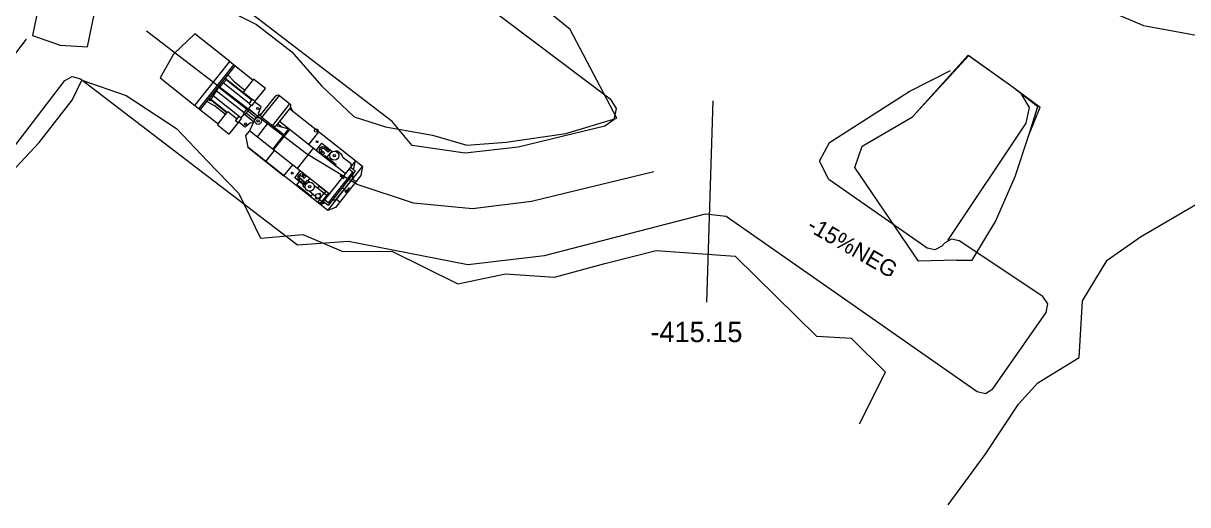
# Model space of a CAD drawing. Extents: x -47776 to 11079, y 0 to 10209.
# Drawn here: x 10656.8 to 10709.2, y 9784.8 to 9806.4 of the extents above; entities that cross this region are included whole.
import ezdxf

# ---------------------------------------------------------------- set-up
doc = ezdxf.new("R2010")
doc.units = 0
doc.header["$MEASUREMENT"] = 0
for name, color, linetype in [('CF-480-7855-EW-SCR', 226, 'Continuous'), ('PROYECTOS', 7, 'Continuous'), ('SCOPP-', 5, 'Continuous'), ('TALLER-480-6-SCR', 4, 'Continuous')]:
    doc.layers.add(name, color=color, linetype=linetype)

msp = doc.modelspace()

# ---------------------------------------------------------------- linework, layer by layer
at = {"layer": 'CF-480-7855-EW-SCR', "color": 5, "linetype": 'Continuous', "lineweight": 0}
for points in [[(10702.564, 9808.757, -413.145), (10702.564, 9808.757, -413.145), (10704.554, 9807.4, -413.442), (10707.178, 9806.303, -413.575), (10710.205, 9805.743, -414.243), (10713.091, 9805.514, -414.288), (10715.315, 9805.909, -414.67), (10715.315, 9805.909, -414.67)], [(10702.571, 9808.759, -408.845), (10702.571, 9808.759, -408.845), (10704.554, 9807.4, -409.142), (10707.178, 9806.303, -409.775), (10710.205, 9805.743, -410.843), (10713.091, 9805.514, -410.688), (10715.315, 9805.909, -410.67), (10715.315, 9805.909, -410.67)], [(10696.785, 9802.193, -410.494), (10699.294, 9804.961, -408.948)], [(10696.785, 9802.193, -415.494), (10699.318, 9804.949, -412.648)], [(10699.294, 9804.961, -408.948), (10701.312, 9803.525, -408.845), (10702.537, 9802.629, -409.142)], [(10699.318, 9804.949, -412.648), (10701.312, 9803.525, -413.145), (10702.424, 9802.652, -413.64)], [(10698.782, 9795.745, -415.509), (10699.474, 9795.752, -412.644), (10700.517, 9797.494, -412.843), (10701.404, 9799.511, -413.052), (10702.017, 9801.375, -413.331), (10702.424, 9802.652, -413.64)], [(10698.782, 9795.745, -411.309), (10699.474, 9795.752, -408.844), (10700.517, 9797.494, -408.943), (10701.404, 9799.511, -409.052), (10702.017, 9801.375, -409.631), (10702.537, 9802.629, -409.142)], [(10698.401, 9784.76, -408.958), (10700.053, 9787.023, -409.337), (10701.564, 9789.28, -409.006), (10702.434, 9790.238, -409.135), (10704.284, 9791.38, -408.844), (10704.438, 9793.929, -408.943), (10705.548, 9795.745, -409.052), (10707.049, 9796.801, -409.631), (10712.017, 9799.712, -410.688)], [(10698.401, 9784.76, -412.658), (10700.053, 9787.023, -413.337), (10701.564, 9789.28, -412.306), (10702.434, 9790.238, -412.535), (10704.284, 9791.38, -412.644), (10704.438, 9793.929, -412.843), (10705.548, 9795.745, -413.052), (10707.049, 9796.801, -413.331), (10712.017, 9799.712, -414.288)], [(10694.405, 9788.392, -408.958), (10695.581, 9790.721, -411.425)], [(10694.405, 9788.392, -412.658), (10695.581, 9790.721, -415.725), (10695.581, 9790.721, -415.725)]]:
    msp.add_polyline3d(points, dxfattribs=at)
at = {"layer": 'PROYECTOS', "color": 3, "linetype": 'Continuous', "lineweight": 0, "flags": 128}
for points in [[(10683.201, 9802.999), (10683.473, 9802.567), (10683.361, 9802.061), (10682.953, 9801.766), (10679.069, 9800.829), (10676.678, 9800.566), (10674.291, 9800.907), (10673.405, 9801.982), (10664.898, 9808.505), (10664.517, 9809.144), (10664.686, 9809.871), (10666, 9811.751), (10667.1, 9812.532), (10668.442, 9812.437), (10673.781, 9810.101), (10683.201, 9802.999)], [(10653.471, 9797.02), (10658.685, 9803.82), (10659.013, 9804.005), (10659.379, 9803.905), (10669.145, 9796.435), (10671.43, 9796.603), (10676.797, 9795.561), (10680.252, 9795.965), (10687.491, 9797.836), (10688.416, 9797.725), (10699.706, 9789.842), (10700.072, 9789.756), (10700.398, 9789.965), (10702.798, 9793.402), (10702.878, 9793.784), (10702.659, 9794.11), (10698.885, 9796.612), (10698.544, 9796.688), (10698.226, 9796.509), (10698.112, 9796.379), (10697.795, 9796.213), (10697.453, 9796.294), (10693.035, 9799.377), (10692.606, 9800.203), (10693.062, 9801.032), (10696.636, 9803.328), (10698.495, 9804.281)], [(10701.669, 9803.245), (10702.04, 9802.615), (10701.886, 9801.911), (10698.371, 9796.634)], [(10687.814, 9802.91), (10687.531, 9793.869)]]:
    msp.add_lwpolyline(points, dxfattribs=at)
at = {"layer": 'PROYECTOS', "color": 1, "linetype": 'Continuous', "lineweight": 0, "flags": 128}
msp.add_lwpolyline([(10651.489, 9798.539), (10656.964, 9805.682)], dxfattribs=at)
at = {"layer": 'SCOPP-', "color": 1, "linetype": 'Continuous', "lineweight": 0, "flags": 128}
for points in [[(10657.23, 9805.846), (10658.477, 9805.406), (10659.699, 9805.342), (10660.1, 9807.303), (10660.367, 9808.609), (10660.419, 9808.599), (10660.555, 9809.263), (10659.814, 9809.414), (10659.812, 9809.406), (10659.923, 9809.383), (10659.895, 9809.247), (10659.64, 9809.299), (10659.668, 9809.435), (10659.812, 9809.406)], [(10660.1, 9807.303), (10657.631, 9807.807), (10657.23, 9805.846)], [(10685.166, 9799.725), (10685.166, 9799.725), (10685.166, 9799.725), (10679.66, 9798.394), (10677.013, 9798.059), (10674.358, 9798.317), (10671.826, 9799.155), (10669.541, 9800.533), (10662.352, 9806.041)]]:
    msp.add_lwpolyline(points, dxfattribs=at)
at = {"layer": 'SCOPP-', "color": 1, "linetype": 'Continuous', "lineweight": 0, "elevation": -480, "flags": 128}
for points in [[(10664.525, 9805.924), (10663.57, 9805.01), (10662.962, 9803.948), (10664.531, 9802.706), (10665.577, 9801.879), (10665.544, 9801.837), (10666.076, 9801.416), (10666.545, 9802.009), (10666.538, 9802.014), (10666.468, 9801.926), (10666.359, 9802.012), (10666.52, 9802.216), (10666.629, 9802.13), (10666.538, 9802.014)], [(10664.531, 9802.706), (10666.095, 9804.682), (10664.525, 9805.924)], [(10666.095, 9804.682), (10667.14, 9803.855)], [(10666.273, 9804.541), (10664.709, 9802.565)], [(10666.334, 9804.493), (10664.771, 9802.517)], [(10665.896, 9803.939), (10665.966, 9803.884), (10665.691, 9803.592), (10665.55, 9803.443), (10665.195, 9802.91), (10665.126, 9802.965)], [(10665.691, 9803.592), (10665.648, 9803.625)], [(10666.973, 9802.789), (10665.805, 9803.713)], [(10667.104, 9802.954), (10665.882, 9803.921)], [(10667.092, 9802.939), (10665.936, 9803.853)], [(10666.009, 9804.082), (10666.287, 9803.786), (10666.778, 9803.397)], [(10667.222, 9802.88), (10667.229, 9802.874), (10667.698, 9803.467), (10667.166, 9803.888), (10666.697, 9803.295), (10667.113, 9802.966)], [(10666.515, 9802.21), (10665.345, 9803.135)], [(10665.41, 9803.232), (10665.365, 9803.267)], [(10666.738, 9802.365), (10665.49, 9803.353)], [(10666.856, 9802.515), (10665.607, 9803.503)], [(10667.523, 9802.326), (10668.16, 9803.132)], [(10668.535, 9801.372), (10667.542, 9802.157), (10668.329, 9803.151)], [(10668.16, 9803.132), (10668.21, 9803.169), (10668.272, 9803.176), (10668.329, 9803.151)], [(10668.329, 9803.151), (10668.804, 9802.776)], [(10665.905, 9802.293), (10665.414, 9802.682), (10665.062, 9802.884)], [(10665.968, 9802.373), (10665.162, 9803.011)], [(10665.98, 9802.389), (10665.239, 9802.975)], [(10666.917, 9802.523), (10667.057, 9802.7)], [(10667.071, 9802.689), (10666.962, 9802.775), (10667.124, 9802.98), (10667.233, 9802.893), (10667.071, 9802.689)], [(10667.418, 9802.255), (10667.381, 9802.355), (10667.507, 9802.635), (10667.213, 9802.868)], [(10668.017, 9801.782), (10668.804, 9802.776)], [(10668.823, 9802.607), (10668.186, 9801.801)], [(10668.823, 9802.607), (10668.848, 9802.664), (10668.841, 9802.726), (10668.804, 9802.776)], [(10668.823, 9802.607), (10668.936, 9802.436)], [(10665.577, 9801.879), (10666.013, 9802.43), (10666.429, 9802.101)], [(10666.615, 9802.142), (10666.75, 9802.312), (10666.716, 9802.338), (10666.883, 9802.549), (10666.945, 9802.501), (10666.778, 9802.29), (10666.75, 9802.312)], [(10667.17, 9801.97), (10666.745, 9802.307)], [(10667.548, 9802.357), (10667.236, 9802.11), (10666.982, 9801.57), (10666.809, 9801.351), (10666.903, 9800.83), (10668.534, 9799.539)], [(10667.214, 9802.062), (10666.835, 9802.362), (10666.835, 9802.362)], [(10667.282, 9802.146), (10667.282, 9802.146), (10666.902, 9802.447)], [(10667.361, 9802.209), (10666.935, 9802.546)], [(10667.542, 9802.157), (10667.505, 9802.207), (10667.498, 9802.269), (10667.523, 9802.326)], [(10672.07, 9799.956), (10668.783, 9802.556)], [(10667.139, 9801.903), (10667.034, 9801.917), (10666.786, 9801.726), (10666.5, 9801.952)], [(10670.57, 9798.732), (10666.982, 9801.57)], [(10667.829, 9801.931), (10667.328, 9801.297)], [(10668.186, 9801.801), (10668.136, 9801.764), (10668.074, 9801.757), (10668.017, 9801.782)], [(10668.033, 9800.739), (10668.753, 9801.649)], [(10668.753, 9801.649), (10668.033, 9800.739)], [(10668.059, 9800.718), (10668.779, 9801.628)], [(10668.779, 9801.628), (10668.059, 9800.718)], [(10668.185, 9801.798), (10668.756, 9801.648)], [(10668.426, 9801.736), (10668.246, 9801.878)], [(10671.29, 9799.642), (10668.33, 9801.984)], [(10669.645, 9800.943), (10670.098, 9801.516)], [(10670.506, 9797.979), (10666.903, 9800.83)], [(10667.72, 9800.183), (10668.111, 9800.677)], [(10669.851, 9800.781), (10669.131, 9799.871)], [(10669.982, 9800.677), (10670.239, 9801.001), (10670.679, 9800.653), (10670.462, 9800.379)], [(10670.223, 9800.548), (10670.18, 9800.582), (10670.121, 9800.689), (10670.154, 9800.807), (10670.261, 9800.866), (10670.379, 9800.833), (10670.574, 9800.679), (10670.518, 9800.607)], [(10670.21, 9800.707), (10670.132, 9800.769)], [(10670.237, 9800.653), (10670.18, 9800.582)], [(10670.269, 9800.776), (10670.189, 9800.839)], [(10670.518, 9800.607), (10670.323, 9800.762), (10670.272, 9800.776), (10670.225, 9800.75), (10670.211, 9800.699), (10670.237, 9800.653), (10670.28, 9800.619)], [(10670.356, 9800.581), (10670.278, 9800.483), (10670.213, 9800.535), (10670.291, 9800.633), (10670.356, 9800.581)], [(10670.323, 9800.762), (10670.379, 9800.833)], [(10670.429, 9800.678), (10670.485, 9800.749)], [(10671.561, 9799.985), (10671.55, 9800.075), (10671.199, 9800.353), (10671.142, 9800.483), (10670.94, 9800.642), (10670.855, 9800.644)], [(10668.534, 9799.539), (10668.925, 9800.033)], [(10671.743, 9800.215), (10670.179, 9798.238)], [(10670.329, 9800.403), (10670.368, 9800.453), (10670.879, 9800.049), (10670.839, 9799.999)], [(10671.661, 9799.814), (10671.743, 9800.215)], [(10669.427, 9799.128), (10669.015, 9799.454), (10669.262, 9799.767)], [(10669.448, 9799.568), (10669.405, 9799.602), (10669.287, 9799.636), (10669.18, 9799.576), (10669.147, 9799.458), (10669.207, 9799.351), (10669.401, 9799.196), (10669.458, 9799.268)], [(10669.237, 9799.471), (10669.157, 9799.535)], [(10669.29, 9799.544), (10669.212, 9799.606)], [(10669.458, 9799.268), (10669.263, 9799.422), (10669.237, 9799.468), (10669.252, 9799.519), (10669.298, 9799.545), (10669.349, 9799.531), (10669.392, 9799.497)], [(10669.349, 9799.531), (10669.405, 9799.602)], [(10669.446, 9799.431), (10669.524, 9799.529), (10669.458, 9799.581), (10669.381, 9799.483), (10669.446, 9799.431)], [(10672.07, 9799.956), (10671.988, 9799.555), (10670.847, 9798.112), (10670.506, 9797.979), (10670.897, 9798.474), (10672.07, 9799.956)], [(10671.74, 9799.744), (10670.527, 9798.211)], [(10671.614, 9799.703), (10670.527, 9798.329)], [(10671.623, 9799.44), (10670.847, 9798.46)], [(10671.239, 9799.441), (10671.085, 9799.563), (10671.064, 9799.538), (10671.219, 9799.415), (10671.239, 9799.441)], [(10671.671, 9799.658), (10671.444, 9799.837)], [(10671.74, 9799.744), (10671.512, 9799.923)], [(10671.617, 9799.384), (10671.641, 9799.619)], [(10669.744, 9798.624), (10669.105, 9799.129), (10669.228, 9799.285)], [(10669.263, 9799.422), (10669.207, 9799.351)], [(10669.369, 9799.338), (10669.312, 9799.267)], [(10669.503, 9798.976), (10669.382, 9799.071), (10669.595, 9799.341), (10669.695, 9799.262)], [(10669.624, 9799.319), (10669.703, 9799.418)], [(10670.491, 9798.632), (10669.894, 9799.105)], [(10670.348, 9798.745), (10670.416, 9798.831), (10670.103, 9799.078), (10670.036, 9798.993)], [(10671.233, 9798.948), (10671.157, 9799.007)], [(10671.463, 9799.009), (10671.279, 9798.776)], [(10671.762, 9799.269), (10671.617, 9799.384)], [(10669.958, 9798.616), (10669.659, 9798.852)], [(10669.822, 9798.723), (10669.724, 9798.598)], [(10670.024, 9798.536), (10669.99, 9798.493), (10669.951, 9798.524), (10669.983, 9798.565)], [(10670.135, 9798.476), (10670.036, 9798.351)], [(10670.112, 9798.494), (10670.069, 9798.528)], [(10670.325, 9798.764), (10670.112, 9798.494), (10670.278, 9798.363)], [(10670.151, 9798.697), (10670.18, 9798.733), (10670.141, 9798.764), (10670.114, 9798.73)], [(10670.53, 9798.764), (10670.193, 9798.339), (10670.179, 9798.238)], [(10670.527, 9798.211), (10670.3, 9798.391)], [(10670.585, 9798.284), (10670.357, 9798.464)], [(10670.897, 9798.474), (10670.69, 9798.417)], [(10671.042, 9798.359), (10670.897, 9798.474)], [(10670.199, 9798.263), (10670.056, 9798.376)], [(10670.389, 9798.32), (10670.179, 9798.238)]]:
    msp.add_lwpolyline(points, dxfattribs=at)
at = {"layer": 'SCOPP-', "color": 1, "linetype": 'Continuous', "lineweight": 0}
for centre, radius in [((10667.35, 9802.565, -480), 0.0462), ((10667.372, 9802.005, -480), 0.153), ((10667.372, 9802.005, -480), 0.0539), ((10666.802, 9801.871, -480), 0.0462), ((10669.983, 9801.579, -480), 0.0809), ((10670.02, 9801.074, -480), 0.0426), ((10670.794, 9800.447, -480), 0.206), ((10670.794, 9800.447, -480), 0.0496), ((10668.904, 9799.664, -480), 0.0426), ((10669.693, 9799.056, -480), 0.206), ((10669.693, 9799.056, -480), 0.0496), ((10671.345, 9798.859, -480), 0.0574), ((10670.063, 9798.635, -480), 0.107)]:
    msp.add_circle(centre, radius, dxfattribs=at)
at = {"layer": 'TALLER-480-6-SCR', "color": 5, "linetype": 'Continuous', "lineweight": 0, "flags": 128}
for elevation in [-410.467, -414.367]:
    msp.add_lwpolyline([(10685.274, 9796.186), (10688.812, 9795.923)], dxfattribs=dict(at, elevation=elevation))
at = {"layer": 'TALLER-480-6-SCR', "color": 5, "linetype": 'Continuous', "lineweight": 0}
for points in [[(10683.5, 9802.127, -410.467), (10681.398, 9806.123, -411.083), (10679.761, 9807.47, -410.984), (10678.14, 9808.456, -410.694), (10675.186, 9810.135, -410.233), (10670.703, 9811.222, -410.524), (10669.234, 9811.882, -410.549)], [(10683.5, 9802.127, -414.367), (10681.398, 9806.123, -415.083), (10679.761, 9807.47, -415.184), (10678.14, 9808.456, -414.994), (10675.186, 9810.135, -415.533), (10670.703, 9811.222, -414.724), (10669.234, 9811.882, -414.749)], [(10663.025, 9808.873, -409.97), (10664.857, 9807.589, -407.682), (10667.3, 9806.336, -407.434), (10668.884, 9805.115, -407.472), (10670.223, 9803.578, -406.911), (10671.685, 9802.198, -407.649), (10673.099, 9801.739, -407.376), (10675.214, 9801.371, -408.098)], [(10663.025, 9808.873, -413.77), (10664.857, 9807.589, -411.682), (10667.3, 9806.336, -411.734), (10668.884, 9805.115, -411.572), (10670.223, 9803.578, -411.711), (10671.685, 9802.198, -412.149), (10673.099, 9801.739, -412.176), (10675.214, 9801.371, -412.213)], [(10653.962, 9797.019, -410.01), (10655.635, 9799.038, -409.929), (10657.531, 9801.039, -410.056), (10659.015, 9802.938, -409.858), (10659.441, 9803.844, -410.042)], [(10653.962, 9797.019, -414.21), (10655.635, 9799.038, -414.329), (10657.531, 9801.039, -414.256), (10659.015, 9802.938, -414.358), (10659.441, 9803.844, -414.442)], [(10659.441, 9803.844, -410.042), (10661.438, 9803.154, -407.682), (10663.698, 9801.664, -407.434), (10665.098, 9800.205, -407.472), (10666.499, 9798.747, -406.911), (10667.472, 9796.734, -407.649), (10669.374, 9796.909, -407.376), (10671.184, 9796.145, -408.098)], [(10659.441, 9803.844, -414.442), (10661.438, 9803.154, -411.682), (10663.698, 9801.664, -411.734), (10665.098, 9800.205, -411.572), (10666.499, 9798.747, -411.711), (10667.472, 9796.734, -412.149), (10669.374, 9796.909, -412.176), (10671.184, 9796.145, -412.213)], [(10678.521, 9801.058, -409.279), (10681.211, 9801.444, -410.037), (10683.5, 9802.127, -410.467)], [(10678.521, 9801.058, -413.579), (10681.211, 9801.444, -413.937), (10683.5, 9802.127, -414.367)], [(10694.192, 9799.916, -410.935), (10694.527, 9800.88, -411.164), (10696.785, 9802.193, -410.494)], [(10694.192, 9799.916, -415.335), (10694.527, 9800.88, -415.564), (10696.785, 9802.193, -415.494)], [(10675.214, 9801.371, -412.213), (10675.214, 9801.371, -412.213), (10676.758, 9800.921, -412.722), (10678.521, 9801.058, -413.579)], [(10675.214, 9801.371, -408.098), (10675.214, 9801.371, -408.098), (10676.758, 9800.921, -408.822), (10678.521, 9801.058, -409.279)], [(10698.782, 9795.745, -411.309), (10698.782, 9795.745, -411.309), (10697.064, 9795.712, -410.379), (10697.064, 9795.712, -410.379), (10694.192, 9799.916, -410.935)], [(10698.782, 9795.745, -415.509), (10698.782, 9795.745, -415.509), (10697.064, 9795.712, -414.879), (10697.064, 9795.712, -414.879), (10694.192, 9799.916, -415.335)], [(10671.184, 9796.145, -408.098), (10673.389, 9796.158, -408.024), (10676.349, 9794.688, -408.822), (10678.489, 9795.136, -409.434), (10680.698, 9794.988, -409.746)], [(10671.184, 9796.145, -412.213), (10673.389, 9796.158, -412.324), (10676.349, 9794.688, -412.722), (10678.489, 9795.136, -413.234), (10680.698, 9794.988, -413.646)], [(10680.698, 9794.988, -409.746), (10682.956, 9795.598, -410.037), (10685.274, 9796.186, -410.467)], [(10680.698, 9794.988, -413.646), (10682.956, 9795.598, -413.937), (10685.274, 9796.186, -414.367)], [(10695.581, 9790.721, -411.425), (10694.045, 9792.229, -411.309), (10692.486, 9792.314, -410.379), (10692.486, 9792.314, -410.379), (10688.812, 9795.923, -410.935)], [(10695.581, 9790.721, -415.725), (10694.045, 9792.229, -415.509), (10692.486, 9792.314, -414.879), (10692.486, 9792.314, -414.879), (10688.812, 9795.923, -415.335)]]:
    msp.add_polyline3d(points, dxfattribs=at)

# ---------------------------------------------------------------- texts
at = {"layer": 'PROYECTOS', "color": 3, "linetype": 'Continuous', "lineweight": 0, "insert": (10692.362, 9797.759), "char_height": 0.7365, "width": 7.47521, "attachment_point": 1, "rotation": 330.1351}
msp.add_mtext('-15%NEG', dxfattribs=at)
at = {"layer": 'PROYECTOS', "color": 3, "linetype": 'Continuous', "lineweight": 0, "insert": (10685.009, 9792.979), "char_height": 0.9121, "width": 7.50585, "attachment_point": 1}
msp.add_mtext('-415.15', dxfattribs=at)

doc.saveas('drawing.dxf')
